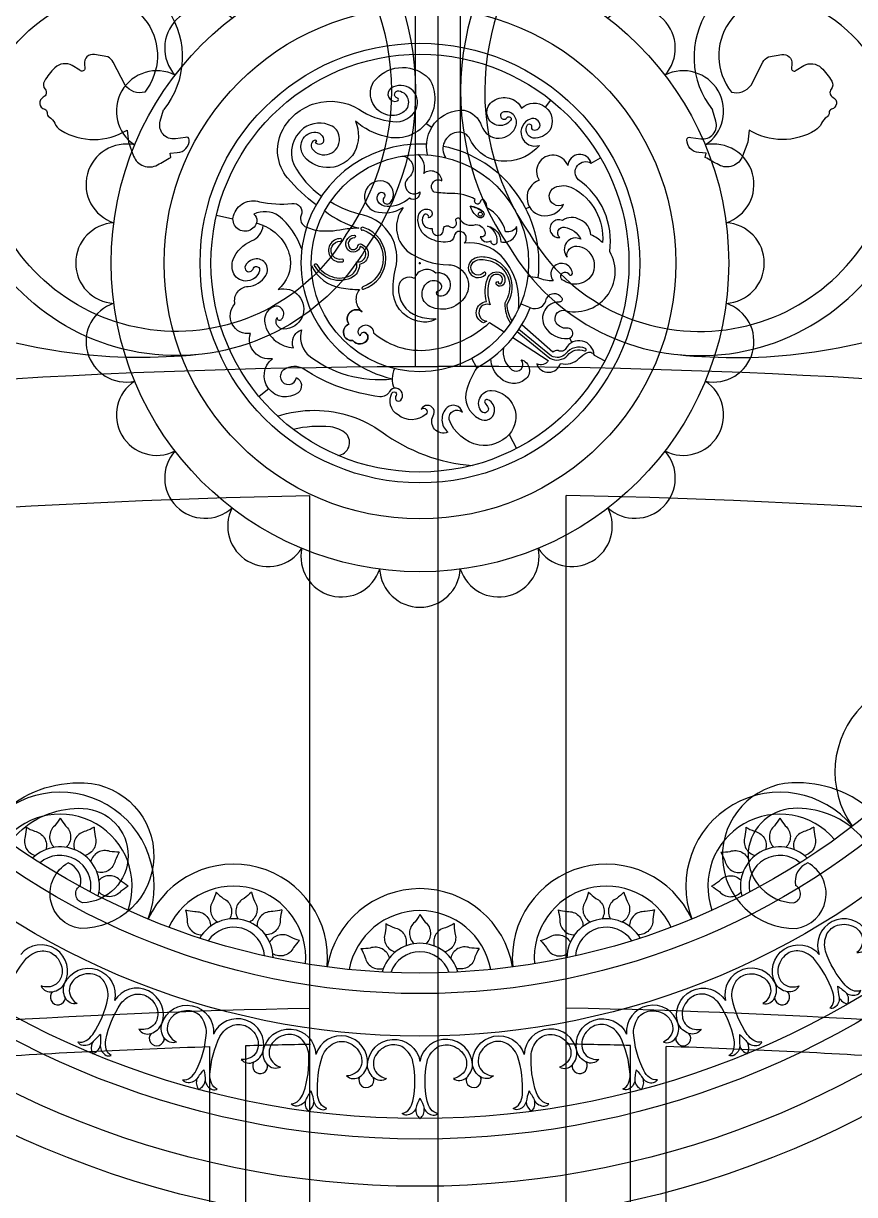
# Model space of a CAD drawing. Header units: inches. Extents: x 13054 to 48691, y 5623 to 20391.
# Drawn here: x 48401.81 to 48412.18, y 18839.18 to 18853.81 of the extents above; entities that cross this region are included whole.
import ezdxf

# ---------------------------------------------------------------- set-up
doc = ezdxf.new("R2010")
doc.units = ezdxf.units.IN
doc.header["$MEASUREMENT"] = 0

msp = doc.modelspace()

# ---------------------------------------------------------------- linework, layer by layer
at = {"color": 251, "ltscale": 5}
for p, q in [((48406.705, 18849.524), (48406.705, 18861.842)), ((48406.986, 18849.524), (48406.986, 18861.842)), ((48407.268, 18849.524), (48407.268, 18861.842))]:
    msp.add_line(p, q, dxfattribs=at)
at = {"transparency": 33554483}
for p, q in [((48408.326, 18852.761), (48408.394, 18852.847)), ((48406.838, 18852.557), (48406.91, 18852.512)), ((48408.899, 18852.06), (48409.014, 18852.127)), ((48404.426, 18851.361), (48404.221, 18851.409)), ((48408.128, 18851.513), (48408.083, 18851.49)), ((48404.802, 18851.283), (48404.718, 18851.312)), ((48405.344, 18851.262), (48405.466, 18851.218)), ((48406.748, 18850.813), (48406.772, 18850.813)), ((48406.748, 18850.813), (48406.772, 18850.813)), ((48406.753, 18850.813), (48406.768, 18850.813)), ((48406.76, 18850.801), (48406.76, 18850.825)), ((48406.76, 18850.801), (48406.76, 18850.825)), ((48406.76, 18850.805), (48406.76, 18850.821)), ((48408.235, 18850.628), (48408.106, 18850.644)), ((48408.138, 18850.256), (48408.017, 18850.305)), ((48408.625, 18849.875), (48408.655, 18849.821)), ((48407.469, 18849.507), (48407.407, 18849.622)), ((48408.933, 18849.665), (48409.067, 18849.594)), ((48404.872, 18849.245), (48404.754, 18849.147)), ((48407.874, 18848.675), (48407.965, 18848.5))]:
    msp.add_line(p, q, dxfattribs=at)
at = {"ltscale": 5}
for p, q in [((48406.986, 18793.533), (48406.986, 18849.524)), ((48406.986, 18793.533), (48406.986, 18849.524)), ((48406.986, 18793.533), (48406.986, 18849.524)), ((48405.386, 18803.129), (48405.386, 18847.91)), ((48408.586, 18803.129), (48408.586, 18847.91)), ((48404.139, 18809.336), (48404.139, 18841.032)), ((48404.587, 18809.336), (48404.587, 18841.045)), ((48409.386, 18809.336), (48409.386, 18841.045)), ((48409.834, 18809.336), (48409.834, 18841.032))]:
    msp.add_line(p, q, dxfattribs=at)
at = {"color": 251, "ltscale": 5}
for points in [[(48385.049, 18849.263, 0.511998), (48385.769, 18850.721, 0.349226), (48383.944, 18851.517, 0.38446), (48382.633, 18849.498, 0.30174), (48384.467, 18847.506, 0.115762), (48386.106, 18847.489, 0.151945), (48390.553, 18849.734, 0.021789), (48393.722, 18853.53, -0.19836), (48401.765, 18856.967, -0.186157), (48405.445, 18855.614, -0.391794), (48406.094, 18851.01, -0.636778), (48401.117, 18851.501, -0.431084), (48402.443, 18854.391, -0.736806), (48403.561, 18852.728)], [(48428.924, 18849.263, -0.511998), (48428.204, 18850.721, -0.349226), (48430.028, 18851.517, -0.38446), (48431.34, 18849.498, -0.30174), (48429.506, 18847.506, -0.115762), (48427.866, 18847.489, -0.151945), (48423.42, 18849.734, -0.021789), (48420.25, 18853.53, 0.19836), (48412.208, 18856.967, 0.186157), (48408.528, 18855.614, 0.391794), (48407.878, 18851.01, 0.636778), (48412.856, 18851.501, 0.431084), (48411.53, 18854.391, 0.736806), (48410.412, 18852.728)], [(48385.099, 18848.966, 0.511998), (48386.035, 18850.862, 0.349226), (48383.867, 18851.808, 0.38446), (48382.335, 18849.451, 0.30174), (48384.395, 18847.213, 0.11522), (48386.164, 18847.193, 0.151986), (48390.77, 18849.523, 0.021765), (48393.953, 18853.335, -0.197827), (48401.769, 18856.666, -0.186446), (48405.25, 18855.384, -0.393301), (48405.84, 18851.173, -0.639305), (48401.399, 18851.608, -0.431646), (48402.536, 18854.104, -0.734084), (48403.326, 18852.949)], [(48428.874, 18848.966, -0.511998), (48427.937, 18850.862, -0.349226), (48430.106, 18851.808, -0.38446), (48431.637, 18849.451, -0.30174), (48429.577, 18847.213, -0.11522), (48427.809, 18847.193, -0.151986), (48423.203, 18849.523, -0.021765), (48420.02, 18853.335, 0.197827), (48412.203, 18856.666, 0.186446), (48408.722, 18855.384, 0.393301), (48408.132, 18851.173, 0.639305), (48412.573, 18851.608, 0.431646), (48411.436, 18854.104, 0.734084), (48410.647, 18852.949)], [(48403.326, 18852.949, -0.322041), (48403.08, 18853.035), (48402.932, 18853.321, 0.16557), (48402.864, 18853.387), (48402.696, 18853.417, 0.508859), (48402.572, 18853.298), (48402.576, 18853.246, -0.727782), (48402.516, 18853.222), (48402.42, 18853.278, 0.336839), (48402.204, 18853.252, 0.066902), (48402.073, 18853.086, 0.315322), (48402.081, 18852.983, -0.48736), (48402.059, 18852.884, 0.713583), (48402.076, 18852.734, -0.371263), (48402.106, 18852.693, 0.272427), (48402.134, 18852.636, -0.142792), (48402.201, 18852.559, 0.150042), (48402.278, 18852.471, 0.283434), (48403.104, 18852.474), (48403.121, 18852.323), (48403.186, 18852.15, 0.457284), (48403.484, 18852.039, 0.004129), (48403.652, 18852.133), (48403.642, 18852.187), (48403.731, 18852.192, 0.39807), (48403.881, 18852.353, 0.569728), (48403.834, 18852.381), (48403.708, 18852.364, -0.54783), (48403.519, 18852.585), (48403.561, 18852.728)], [(48410.647, 18852.949, 0.322041), (48410.892, 18853.035), (48411.04, 18853.321, -0.16557), (48411.109, 18853.387), (48411.276, 18853.417, -0.508859), (48411.401, 18853.298), (48411.397, 18853.246, 0.727782), (48411.457, 18853.222), (48411.552, 18853.278, -0.336839), (48411.768, 18853.252, -0.066902), (48411.9, 18853.086, -0.315322), (48411.892, 18852.983, 0.48736), (48411.914, 18852.884, -0.713583), (48411.897, 18852.734, 0.371263), (48411.867, 18852.693, -0.272427), (48411.838, 18852.636, 0.142792), (48411.772, 18852.559, -0.150042), (48411.695, 18852.471, -0.283434), (48410.868, 18852.474), (48410.852, 18852.323), (48410.787, 18852.15, -0.457284), (48410.489, 18852.039, -0.004129), (48410.321, 18852.133), (48410.331, 18852.187), (48410.242, 18852.192, -0.39807), (48410.091, 18852.353, -0.569728), (48410.139, 18852.381), (48410.265, 18852.364, 0.54783), (48410.453, 18852.585), (48410.412, 18852.728)], [(48403.995, 18849.671), (48403.995, 18849.671, -0.117234), (48400.828, 18850.083, -0.134221), (48398.801, 18851.849, 0.404658), (48392.906, 18852.006, 0.553217), (48393.764, 18848.911, 0.379739), (48395.601, 18849.504, 0.757199), (48394.228, 18850.921)], [(48409.977, 18849.671), (48409.977, 18849.671, 0.117234), (48413.144, 18850.083, 0.134221), (48415.171, 18851.849, -0.404658), (48421.067, 18852.006, -0.553217), (48420.209, 18848.911, -0.379739), (48418.371, 18849.504, -0.757199), (48419.744, 18850.921)]]:
    msp.add_lwpolyline(points, format="xyb", dxfattribs=at)
at = {"transparency": 33554483}
for points in [[(48405.465, 18851.541, -0.057415), (48405.107, 18851.876, -0.294004), (48405.036, 18852.455, -0.441677), (48405.995, 18852.735, 0.128494), (48406.422, 18852.58, 0.331435), (48406.718, 18852.744, 0.727433), (48406.398, 18852.995, 0.865197), (48406.478, 18852.837, 0.794047), (48406.478, 18852.874, -0.956497), (48406.497, 18852.964, -0.680678), (48406.545, 18852.692, -0.210853), (48406.333, 18852.667, -0.479857), (48406.182, 18853.075, -0.428698), (48406.838, 18853.149, -0.113111), (48406.891, 18853.088, -0.653336), (48406.33, 18852.392, -0.11654), (48405.954, 18852.584, -0.222296), (48405.942, 18852.197, -0.526696), (48405.312, 18852.147, -0.188289), (48405.276, 18852.293, -0.311632), (48405.412, 18852.444, -0.451258), (48405.558, 18852.357, -0.854967), (48405.458, 18852.322, 0.929845), (48405.456, 18852.347, -0.929845), (48405.458, 18852.322, 0.929845), (48405.456, 18852.347, 0.56642), (48405.413, 18852.241, 0.759558), (48405.754, 18852.369, 0.284678), (48405.664, 18852.522, 0.285836), (48405.307, 18852.496, 0.338678), (48405.186, 18852.042, 0.114954), (48405.531, 18851.648)], [(48406.855, 18852.166, -0.50213), (48407.31, 18852.722, -0.264481), (48407.53, 18852.525, 0.731623), (48407.961, 18852.535, 0.608257), (48407.788, 18852.695, 1.2485), (48407.846, 18852.627, -1.071867), (48407.892, 18852.593, -1.206088), (48407.677, 18852.84, -0.448183), (48408.029, 18852.747, -0.876309), (48408.379, 18852.469, -0.263289), (48408.172, 18852.374, -0.519323), (48408.101, 18852.54, -0.838356), (48408.152, 18852.508, 0.283988), (48408.162, 18852.482, 0.511162), (48408.261, 18852.53, 0.52402), (48408.137, 18852.611, 0.997778), (48408.251, 18852.283, -0.209637), (48407.844, 18852.085, -0.30988), (48407.387, 18852.356, 0.353715), (48407.217, 18852.445, 0.527238), (48407.078, 18852.131, 0.277643)], [(48406.535, 18852.15, -0.644092), (48406.627, 18851.887, 1.048326), (48406.759, 18851.702, -0.648738), (48406.629, 18851.624, -0.185787), (48406.351, 18851.518, -0.273701), (48406.236, 18851.585, -0.32476), (48406.252, 18851.685, -0.888102), (48406.316, 18851.638, 1.035515), (48406.388, 18851.566, 0.556969), (48406.306, 18851.834, 0.941467), (48406.197, 18851.458, 0.201236), (48406.551, 18851.506, 0.397188), (48406.602, 18850.964, 0.160795), (48407.119, 18850.793, -0.525252), (48407.345, 18850.432, -0.418195), (48406.884, 18850.272, -0.59994), (48406.875, 18850.585, -0.329967), (48407.013, 18850.56, -0.008708), (48407.016, 18850.556, -0.554958), (48406.984, 18850.463, 0.719744), (48406.977, 18850.414, 0.264445), (48407.079, 18850.42, 0.828957), (48406.958, 18850.686, 0.558434), (48406.691, 18850.622, 0.549812), (48406.494, 18850.515, 0.352036), (48406.733, 18850.15, 0.068334), (48406.961, 18850.116, -0.172092), (48406.804, 18850.077, -0.37309), (48406.427, 18850.43, -0.076845), (48406.455, 18850.74, 0.416719), (48406.055, 18851.411, -0.089864), (48405.641, 18851.578)], [(48407.988, 18850.237, 0.224504), (48407.773, 18850.903, 0.225572), (48407.313, 18851.062, 0.562994), (48407.279, 18851.205, 0.470158), (48407.187, 18851.15, -0.350468), (48407.109, 18851.077, -0.142262), (48406.882, 18851.12, -0.316996), (48406.737, 18851.387, -0.363769), (48406.839, 18851.488, -0.26554), (48406.903, 18851.463, -0.564118), (48406.868, 18851.378, 0.860412), (48406.804, 18851.408, 0.65519), (48406.913, 18851.245, 1.157441), (48407.053, 18851.234, -0.648806), (48407.127, 18851.27, 0.820955), (48407.212, 18851.336, -0.810164), (48407.249, 18851.374, 0.363423), (48407.459, 18851.295, -0.365186), (48407.575, 18851.186, -0.496211), (48407.512, 18851.141, 0.498519), (48407.643, 18851.092, 1.019151), (48407.725, 18851.083, 0.306227), (48407.605, 18851.275, -0.350347), (48407.771, 18851.077, 0.553182), (48407.967, 18851.27, -0.342863), (48407.828, 18851.205, 0.214388), (48407.595, 18851.503, 0.158026), (48407.571, 18851.588, 0.710772), (48407.514, 18851.585, -1.439152), (48407.451, 18851.609, 0.125037), (48407.156, 18851.683, -0.038778), (48406.938, 18851.699, -0.948285), (48407.035, 18851.841, 0.581174), (48406.807, 18851.933, 0.322445), (48406.734, 18852.169)], [(48409.129, 18850.956, 0.282316), (48408.737, 18851.854, -0.899979), (48408.899, 18852.06, 0.844354), (48408.605, 18852.03, 1.118601), (48408.248, 18851.848, 0.742081), (48408.272, 18851.407, 0.323774), (48408.552, 18851.543, -1.021937), (48408.441, 18851.757, -0.234825), (48408.669, 18851.749, -0.296634), (48409.039, 18851.07, -0.296634)], [(48405.285, 18850.985, 0.138745), (48404.995, 18851.405, 0.254327), (48404.687, 18851.425, -0.240539), (48404.724, 18851.335, -1.065806), (48404.433, 18851.405, -0.431283), (48404.758, 18851.579, 0.083018), (48405.162, 18851.557, -0.596487), (48405.276, 18851.41, 0.425519), (48405.344, 18851.262)], [(48405.572, 18851.465, 0.10432), (48405.998, 18851.25, 0.033435), (48405.803, 18851.233, -0.088246), (48405.466, 18851.218)], [(48409.039, 18851.07, 0.087026), (48408.894, 18851.165, 0.288964), (48408.758, 18851.354, 0.306568), (48408.54, 18851.345, 1.287983), (48408.504, 18851.131, -0.73316), (48408.566, 18851.263, -0.219366), (48408.768, 18851.112, 0.81919), (48408.597, 18850.889, -0.503018), (48408.718, 18851.025, -0.151945), (48408.837, 18850.982, -0.347195), (48408.916, 18850.684, -0.475324), (48408.537, 18850.606, -1.201353), (48408.618, 18850.674, 0.846565), (48408.662, 18850.685, 1.345288), (48408.422, 18850.593, -0.123175), (48408.235, 18850.628, -0.123175)], [(48407.469, 18849.507, 0.056179), (48407.344, 18849.241, 0.366448), (48407.503, 18848.867, 0.537299), (48407.691, 18848.96, 0.335273), (48407.609, 18849.107, 0.827933), (48407.574, 18849.065, -0.035182), (48407.611, 18849.008, -0.794886), (48407.532, 18848.955, -0.640002), (48407.654, 18849.224, -0.615205), (48407.874, 18848.675, -0.256663), (48407.497, 18848.54, -0.258943), (48407.125, 18848.86, -0.725769), (48407.29, 18848.951, 0.554894), (48407.099, 18849.009, 0.444704), (48407.107, 18848.702, -0.714715), (48406.925, 18848.905, 1.06859), (48406.777, 18848.989, -0.96971), (48406.837, 18848.927, -0.367339), (48406.486, 18848.917, -0.397127), (48406.41, 18849.19, -1.008701), (48406.465, 18849.159, 0.996177), (48406.52, 18849.102, 1.089425), (48406.38, 18849.211, -0.297633), (48406.26, 18849.144, -0.053645), (48405.772, 18849.26, -0.063146), (48405.311, 18849.489, 0.29562), (48405.061, 18849.481, 1.544012), (48405.218, 18849.385, -0.528554), (48405.24, 18849.194, -0.985617), (48404.918, 18849.619, -0.561733), (48404.645, 18849.935, -0.714012), (48404.451, 18850.303, -0.460633), (48404.614, 18850.522, 0.243404), (48404.835, 18850.657, 0.731249), (48404.672, 18850.857, 0.19985), (48404.579, 18850.776, 0.709746), (48404.654, 18850.713, 0.151055), (48404.681, 18850.749, -0.924872), (48404.757, 18850.716, -0.669785), (48404.436, 18850.679, -0.194789), (48404.428, 18850.859, -0.197526), (48404.657, 18851.089, 0.282957), (48404.802, 18851.283, -0.260394), (48405.142, 18850.869, -0.243617), (48404.99, 18850.483, -1.138584), (48405.062, 18849.989, -0.591853), (48404.977, 18850.133, 0.800155), (48405.033, 18850.113, 0.892584), (48404.915, 18850.26, 0.327516), (48404.822, 18850.064, 0.182134), (48404.964, 18849.836, 0.138081), (48405.18, 18849.757, -0.427625), (48405.282, 18849.98, 0.26055), (48405.352, 18849.675, 0.200202), (48406.414, 18849.368)], [(48408.531, 18850.379, -0.595739), (48408.496, 18850.327, 0.588027), (48408.319, 18850.018, 0.282463), (48408.608, 18849.871, 1.048545), (48408.592, 18849.999, -0.273379), (48408.46, 18850.068, -0.577824), (48408.554, 18850.226, 0.67778), (48409.129, 18850.956, 0.67778)], [(48407.909, 18850.093, -0.130539), (48407.849, 18850.302, 0.207875), (48407.9, 18850.612, 0.223111), (48407.693, 18850.853, 0.133033), (48407.502, 18850.888, 0.14913), (48407.405, 18850.848, 1.060084), (48407.578, 18850.672, 1.02287), (48407.554, 18850.693, -1.054325), (48407.426, 18850.824, -0.147918), (48407.505, 18850.856, -0.133147), (48407.68, 18850.824, -0.223117), (48407.869, 18850.604, -0.214285), (48407.818, 18850.311, 0.144805), (48407.89, 18850.064)], [(48405.405, 18850.784, 0.257994), (48405.777, 18850.505, 0.051009), (48406.006, 18850.484, 0.424539), (48406.035, 18850.21, 0.843237), (48405.873, 18850.049, 0.884857), (48405.923, 18849.846, 0.525799), (48406.103, 18849.857, 0.486303), (48406.07, 18849.945, 0.525517), (48406.015, 18849.903, -0.344607), (48405.992, 18849.974, -0.852296), (48406.182, 18849.942, 0.227639), (48406.928, 18849.738, 0.150855), (48407.63, 18850.072, 0.150855)], [(48407.92, 18849.884), (48408.362, 18849.598, -0.40705), (48408.218, 18849.554, 0.727871), (48408.514, 18849.561, 0.27516), (48408.748, 18849.624, -0.083747), (48408.843, 18849.693, -0.454912), (48408.933, 18849.665, 0.76106), (48408.581, 18849.747, -0.417523), (48408.484, 18849.721, 0.23303), (48408.417, 18849.699), (48408.033, 18850.041)], [(48407.975, 18849.959), (48408.383, 18849.627, 0.354709), (48408.602, 18849.661, -0.335002), (48408.815, 18849.719, 0.980448), (48408.827, 18849.748, 0.334093), (48408.578, 18849.681, -0.348004), (48408.401, 18849.653), (48407.995, 18849.984)], [(48407.804, 18849.755, 0.2906), (48407.907, 18849.482, 0.939338), (48408.022, 18849.607, -0.629661), (48408.07, 18849.358, -0.368963), (48407.764, 18849.376, -0.22398), (48407.645, 18849.619, -0.22398)], [(48404.981, 18848.903, -0.161182), (48405.911, 18848.898, -0.071528), (48406.283, 18848.707, 0.139261), (48407.412, 18848.285, 0.114143)], [(48405.737, 18848.411, 0.606052), (48405.841, 18848.682, 0.146127), (48405.644, 18848.769, 0.081413), (48405.179, 18848.736)], [(48402.269, 18843.884, -0.030343), (48402.202, 18843.788, 0.448404), (48402.194, 18843.519, 0.448404)], [(48402.269, 18843.884, 0.030343), (48402.335, 18843.788, -0.448404), (48402.343, 18843.519, -0.448404)], [(48411.252, 18843.884, -0.030343), (48411.186, 18843.788, 0.448404), (48411.178, 18843.519, 0.448404)], [(48411.252, 18843.884, 0.030343), (48411.319, 18843.788, -0.448404), (48411.327, 18843.519, -0.448404)], [(48401.844, 18843.77, -0.030343), (48401.834, 18843.653, 0.448404), (48401.962, 18843.417, 0.448404)], [(48401.844, 18843.77, 0.030343), (48401.949, 18843.72, -0.448404), (48402.091, 18843.491, -0.448404)], [(48402.694, 18843.77, -0.030343), (48402.588, 18843.72, 0.448404), (48402.447, 18843.491, 0.448404)], [(48402.694, 18843.77, 0.030343), (48402.704, 18843.653, -0.448404), (48402.576, 18843.417, -0.448404)], [(48410.827, 18843.77, -0.030343), (48410.817, 18843.653, 0.448404), (48410.945, 18843.417, 0.448404)], [(48410.827, 18843.77, 0.030343), (48410.933, 18843.72, -0.448404), (48411.074, 18843.491, -0.448404)], [(48411.677, 18843.77, -0.030343), (48411.572, 18843.72, 0.448404), (48411.43, 18843.491, 0.448404)], [(48411.677, 18843.77, 0.030343), (48411.687, 18843.653, -0.448404), (48411.559, 18843.417, -0.448404)], [(48403.006, 18843.459, -0.030343), (48402.889, 18843.468, 0.448404), (48402.652, 18843.341, 0.448404)], [(48410.515, 18843.459, 0.030343), (48410.632, 18843.468, -0.448404), (48410.869, 18843.341, -0.448404)], [(48403.006, 18843.459, 0.030343), (48402.955, 18843.353, -0.448404), (48402.727, 18843.212, -0.448404)], [(48410.515, 18843.459, -0.030343), (48410.566, 18843.353, 0.448404), (48410.794, 18843.212, 0.448404)], [(48403.12, 18843.034, -0.030343), (48403.023, 18843.1, 0.448404), (48402.754, 18843.108, 0.448404)], [(48410.401, 18843.034, 0.030343), (48410.498, 18843.1, -0.448404), (48410.767, 18843.108, -0.448404)], [(48403.12, 18843.034, 0.030343), (48403.023, 18842.967, -0.448404), (48402.754, 18842.959, -0.448404)], [(48404.215, 18842.958, -0.030343), (48404.176, 18842.847, 0.448404), (48404.238, 18842.586, 0.448404)], [(48404.215, 18842.958, 0.030343), (48404.305, 18842.882, -0.448404), (48404.382, 18842.624, -0.448404)], [(48404.656, 18842.958, -0.030343), (48404.566, 18842.882, 0.448404), (48404.489, 18842.624, 0.448404)], [(48404.656, 18842.958, 0.030343), (48404.695, 18842.847, -0.448404), (48404.633, 18842.586, -0.448404)], [(48408.865, 18842.958, -0.030343), (48408.826, 18842.847, 0.448404), (48408.888, 18842.586, 0.448404)], [(48408.865, 18842.958, 0.030343), (48408.955, 18842.882, -0.448404), (48409.032, 18842.624, -0.448404)], [(48409.306, 18842.958, -0.030343), (48409.216, 18842.882, 0.448404), (48409.139, 18842.624, 0.448404)], [(48409.306, 18842.958, 0.030343), (48409.345, 18842.847, -0.448404), (48409.283, 18842.586, -0.448404)], [(48410.401, 18843.034, -0.030343), (48410.498, 18842.967, 0.448404), (48410.767, 18842.959, 0.448404)], [(48403.834, 18842.738, 0.030343), (48403.949, 18842.716, -0.448404), (48404.145, 18842.532, -0.448404)], [(48403.834, 18842.738, -0.030343), (48403.855, 18842.622, 0.448404), (48404.039, 18842.427, 0.448404)], [(48405.037, 18842.738, -0.030343), (48404.922, 18842.716, 0.448404), (48404.726, 18842.532, 0.448404)], [(48405.037, 18842.738, 0.030343), (48405.016, 18842.622, -0.448404), (48404.831, 18842.427, -0.448404)], [(48406.76, 18842.681, -0.030343), (48406.694, 18842.584, 0.448404), (48406.686, 18842.316, 0.448404)], [(48406.76, 18842.681, 0.030343), (48406.827, 18842.584, -0.448404), (48406.835, 18842.316, -0.448404)], [(48408.484, 18842.738, 0.030343), (48408.599, 18842.716, -0.448404), (48408.795, 18842.532, -0.448404)], [(48408.484, 18842.738, -0.030343), (48408.505, 18842.622, 0.448404), (48408.69, 18842.427, 0.448404)], [(48409.687, 18842.738, -0.030343), (48409.572, 18842.716, 0.448404), (48409.376, 18842.532, 0.448404)], [(48409.687, 18842.738, 0.030343), (48409.666, 18842.622, -0.448404), (48409.482, 18842.427, -0.448404)], [(48411.973, 18841.785, -0.053749), (48412.085, 18841.697, 0.252981), (48412.223, 18841.683, 0.243709), (48412.261, 18841.732, -0.209734), (48412.161, 18841.733, -0.114208), (48412.068, 18841.798, -0.098003), (48411.822, 18842.222, -0.174826), (48411.839, 18842.437, -0.191904), (48411.97, 18842.546, -0.203017), (48412.19, 18842.522, -0.092347), (48412.242, 18842.475, -0.324991), (48412.265, 18842.273, -0.116619), (48412.212, 18842.205, 0.358907), (48412.347, 18842.295, 0.215571), (48412.332, 18842.474, 0.901224), (48411.744, 18842.182)], [(48406.335, 18842.567, -0.030343), (48406.326, 18842.45, 0.448404), (48406.453, 18842.213, 0.448404)], [(48406.335, 18842.567, 0.030343), (48406.441, 18842.516, -0.448404), (48406.582, 18842.288, -0.448404)], [(48407.186, 18842.567, -0.030343), (48407.08, 18842.516, 0.448404), (48406.939, 18842.288, 0.448404)], [(48407.186, 18842.567, 0.030343), (48407.195, 18842.45, -0.448404), (48407.068, 18842.213, -0.448404)], [(48405.257, 18842.356, -0.030343), (48405.147, 18842.396, 0.448404), (48404.885, 18842.334, 0.448404)], [(48405.257, 18842.356, 0.030343), (48405.181, 18842.267, -0.448404), (48404.924, 18842.19, -0.448404)], [(48408.264, 18842.356, 0.030343), (48408.374, 18842.396, -0.448404), (48408.636, 18842.334, -0.448404)], [(48408.264, 18842.356, -0.030343), (48408.34, 18842.267, 0.448404), (48408.597, 18842.19, 0.448404)], [(48401.548, 18841.785, -0.053749), (48401.528, 18841.645, 0.252981), (48401.585, 18841.518, 0.243709), (48401.646, 18841.509, -0.209734), (48401.597, 18841.597, -0.114208), (48401.607, 18841.709, -0.098003), (48401.85, 18842.134, -0.174826), (48402.045, 18842.227, -0.191904), (48402.205, 18842.168, -0.203017), (48402.295, 18841.966, -0.092347), (48402.28, 18841.897, -0.324991), (48402.116, 18841.777, -0.116619), (48402.031, 18841.789, 0.358907), (48402.176, 18841.716, 0.215571), (48402.325, 18841.819, 0.901224), (48401.777, 18842.182)], [(48406.024, 18842.255, 0.030343), (48406.141, 18842.265, -0.448404), (48406.377, 18842.137, -0.448404)], [(48406.024, 18842.255, -0.030343), (48406.074, 18842.15, 0.448404), (48406.303, 18842.008, 0.448404)], [(48407.497, 18842.255, -0.030343), (48407.38, 18842.265, 0.448404), (48407.144, 18842.137, 0.448404)], [(48407.497, 18842.255, 0.030343), (48407.447, 18842.15, -0.448404), (48407.218, 18842.008, -0.448404)], [(48411.973, 18841.785, 0.053749), (48411.993, 18841.645, -0.252981), (48411.936, 18841.518, -0.243709), (48411.875, 18841.509, 0.209734), (48411.924, 18841.597, 0.114208), (48411.914, 18841.709, 0.098003), (48411.671, 18842.134, 0.174826), (48411.476, 18842.227, 0.191904), (48411.316, 18842.168, 0.203017), (48411.226, 18841.966, 0.092347), (48411.241, 18841.897, 0.324991), (48411.405, 18841.777, 0.116619), (48411.49, 18841.789, -0.358907), (48411.344, 18841.716, -0.215571), (48411.196, 18841.819, -0.901224), (48411.744, 18842.182)], [(48402.771, 18841.182, 0.053749), (48402.672, 18841.081, -0.252981), (48402.537, 18841.048, -0.243709), (48402.492, 18841.092, 0.209734), (48402.592, 18841.106, 0.114208), (48402.675, 18841.183, 0.098003), (48402.864, 18841.634, 0.174826), (48402.819, 18841.845, 0.191904), (48402.675, 18841.937, 0.203017), (48402.46, 18841.884, 0.092347), (48402.414, 18841.831, 0.324991), (48402.418, 18841.628, 0.116619), (48402.48, 18841.568, -0.358907), (48402.334, 18841.639, -0.215571), (48402.325, 18841.819, -0.901224), (48402.946, 18841.605)], [(48410.75, 18841.182, -0.053749), (48410.849, 18841.081, 0.252981), (48410.984, 18841.048, 0.243709), (48411.029, 18841.092, -0.209734), (48410.929, 18841.106, -0.114208), (48410.846, 18841.183, -0.098003), (48410.657, 18841.634, -0.174826), (48410.702, 18841.845, -0.191904), (48410.846, 18841.937, -0.203017), (48411.061, 18841.884, -0.092347), (48411.107, 18841.831, -0.324991), (48411.103, 18841.628, -0.116619), (48411.041, 18841.568, 0.358907), (48411.187, 18841.639, 0.215571), (48411.196, 18841.819, 0.901224), (48410.575, 18841.605)], [(48402.771, 18841.182, -0.053749), (48402.769, 18841.04, 0.252981), (48402.842, 18840.922, 0.243709), (48402.904, 18840.921, -0.209734), (48402.844, 18841.001, -0.114208), (48402.839, 18841.115, -0.098003), (48403.025, 18841.568, -0.174826), (48403.206, 18841.685, -0.191904), (48403.373, 18841.647, -0.203017), (48403.488, 18841.458, -0.092347), (48403.482, 18841.388, -0.324991), (48403.336, 18841.248, -0.116619), (48403.25, 18841.249, 0.358907), (48403.403, 18841.196, 0.215571), (48403.537, 18841.317, 0.901224), (48402.946, 18841.605)], [(48410.75, 18841.182, 0.053749), (48410.752, 18841.04, -0.252981), (48410.679, 18840.922, -0.243709), (48410.617, 18840.921, 0.209734), (48410.677, 18841.001, 0.114208), (48410.682, 18841.115, 0.098003), (48410.496, 18841.568, 0.174826), (48410.315, 18841.685, 0.191904), (48410.148, 18841.647, 0.203017), (48410.033, 18841.458, 0.092347), (48410.039, 18841.388, 0.324991), (48410.185, 18841.248, 0.116619), (48410.271, 18841.249, -0.358907), (48410.118, 18841.196, -0.215571), (48409.984, 18841.317, -0.901224), (48410.575, 18841.605)], [(48404.062, 18840.743, 0.053749), (48403.977, 18840.63, -0.252981), (48403.847, 18840.581, -0.243709), (48403.798, 18840.618, 0.209734), (48403.894, 18840.645, 0.114208), (48403.967, 18840.732, 0.098003), (48404.095, 18841.204, 0.174826), (48404.023, 18841.408, 0.191904), (48403.868, 18841.479, 0.203017), (48403.662, 18841.399, 0.092347), (48403.624, 18841.34, 0.324991), (48403.654, 18841.14, 0.116619), (48403.723, 18841.088, -0.358907), (48403.569, 18841.139, -0.215571), (48403.537, 18841.317, -0.901224), (48404.181, 18841.186)], [(48409.459, 18840.743, -0.053749), (48409.544, 18840.63, 0.252981), (48409.674, 18840.581, 0.243709), (48409.723, 18840.618, -0.209734), (48409.627, 18840.645, -0.114208), (48409.554, 18840.732, -0.098003), (48409.426, 18841.204, -0.174826), (48409.498, 18841.408, -0.191904), (48409.653, 18841.479, -0.203017), (48409.859, 18841.399, -0.092347), (48409.897, 18841.34, -0.324991), (48409.867, 18841.14, -0.116619), (48409.798, 18841.088, 0.358907), (48409.952, 18841.139, 0.215571), (48409.984, 18841.317, 0.901224), (48409.34, 18841.186)], [(48404.062, 18840.743, -0.053749), (48404.079, 18840.603, 0.252981), (48404.167, 18840.495, 0.243709), (48404.229, 18840.502, -0.209734), (48404.159, 18840.574, -0.114208), (48404.139, 18840.686, -0.098003), (48404.264, 18841.159, -0.174826), (48404.428, 18841.299, -0.191904), (48404.598, 18841.284, -0.203017), (48404.737, 18841.111, -0.092347), (48404.74, 18841.041, -0.324991), (48404.614, 18840.882, -0.116619), (48404.528, 18840.872, 0.358907), (48404.687, 18840.84, 0.215571), (48404.804, 18840.977, 0.901224), (48404.181, 18841.186)], [(48409.459, 18840.743, 0.053749), (48409.442, 18840.603, -0.252981), (48409.354, 18840.495, -0.243709), (48409.292, 18840.502, 0.209734), (48409.362, 18840.574, 0.114208), (48409.382, 18840.686, 0.098003), (48409.257, 18841.159, 0.174826), (48409.093, 18841.299, 0.191904), (48408.923, 18841.284, 0.203017), (48408.784, 18841.111, 0.092347), (48408.781, 18841.041, 0.324991), (48408.907, 18840.882, 0.116619), (48408.993, 18840.872, -0.358907), (48408.834, 18840.84, -0.215571), (48408.717, 18840.977, -0.901224), (48409.34, 18841.186)], [(48405.4, 18840.477, 0.053749), (48405.33, 18840.354, -0.252981), (48405.208, 18840.288, -0.243709), (48405.154, 18840.318, 0.209734), (48405.246, 18840.358, 0.114208), (48405.307, 18840.453, 0.098003), (48405.372, 18840.939, 0.174826), (48405.274, 18841.131, 0.191904), (48405.111, 18841.182, 0.203017), (48404.917, 18841.075, 0.092347), (48404.887, 18841.012, 0.324991), (48404.944, 18840.817, 0.116619), (48405.018, 18840.775, -0.358907), (48404.859, 18840.805, -0.215571), (48404.804, 18840.977, -0.901224), (48405.46, 18840.932)], [(48405.4, 18840.477, -0.053749), (48405.435, 18840.34, 0.252981), (48405.536, 18840.245, 0.243709), (48405.596, 18840.26, -0.209734), (48405.517, 18840.322, -0.114208), (48405.483, 18840.43, -0.098003), (48405.545, 18840.916, -0.174826), (48405.69, 18841.076, -0.191904), (48405.861, 18841.083, -0.203017), (48406.02, 18840.93, -0.092347), (48406.033, 18840.861, -0.324991), (48405.928, 18840.687, -0.116619), (48405.845, 18840.666, 0.358907), (48406.007, 18840.654, 0.215571), (48406.105, 18840.806, 0.901224), (48405.46, 18840.932)], [(48408.121, 18840.477, 0.053749), (48408.086, 18840.34, -0.252981), (48407.985, 18840.245, -0.243709), (48407.925, 18840.26, 0.209734), (48408.004, 18840.322, 0.114208), (48408.038, 18840.43, 0.098003), (48407.976, 18840.916, 0.174826), (48407.831, 18841.076, 0.191904), (48407.66, 18841.083, 0.203017), (48407.501, 18840.93, 0.092347), (48407.488, 18840.861, 0.324991), (48407.593, 18840.687, 0.116619), (48407.676, 18840.666, -0.358907), (48407.514, 18840.654, -0.215571), (48407.416, 18840.806, -0.901224), (48408.061, 18840.932)], [(48408.121, 18840.477, -0.053749), (48408.191, 18840.354, 0.252981), (48408.313, 18840.288, 0.243709), (48408.367, 18840.318, -0.209734), (48408.275, 18840.358, -0.114208), (48408.214, 18840.453, -0.098003), (48408.149, 18840.939, -0.174826), (48408.247, 18841.131, -0.191904), (48408.41, 18841.182, -0.203017), (48408.604, 18841.075, -0.092347), (48408.634, 18841.012, -0.324991), (48408.577, 18840.817, -0.116619), (48408.503, 18840.775, 0.358907), (48408.662, 18840.805, 0.215571), (48408.717, 18840.977, 0.901224), (48408.061, 18840.932)], [(48406.76, 18840.388, 0.053749), (48406.708, 18840.257, -0.252981), (48406.595, 18840.175, -0.243709), (48406.537, 18840.198, 0.209734), (48406.624, 18840.25, 0.114208), (48406.672, 18840.352, 0.098003), (48406.673, 18840.842, 0.174826), (48406.551, 18841.02, 0.191904), (48406.383, 18841.049, 0.203017), (48406.204, 18840.918, 0.092347), (48406.182, 18840.851, 0.324991), (48406.264, 18840.665, 0.116619), (48406.344, 18840.633, -0.358907), (48406.182, 18840.643, -0.215571), (48406.105, 18840.806, -0.901224), (48406.76, 18840.846)], [(48406.76, 18840.388, -0.053749), (48406.813, 18840.257, 0.252981), (48406.926, 18840.175, 0.243709), (48406.984, 18840.198, -0.209734), (48406.897, 18840.25, -0.114208), (48406.849, 18840.352, -0.098003), (48406.848, 18840.842, -0.174826), (48406.97, 18841.02, -0.191904), (48407.138, 18841.049, -0.203017), (48407.317, 18840.918, -0.092347), (48407.339, 18840.851, -0.324991), (48407.257, 18840.665, -0.116619), (48407.177, 18840.633, 0.358907), (48407.339, 18840.643, 0.215571), (48407.416, 18840.806, 0.901224), (48406.76, 18840.846)]]:
    msp.add_lwpolyline(points, format="xyb", dxfattribs=at)
for points in [[(48407.387, 18851.525, -0.100297), (48407.538, 18851.463, -0.260363), (48407.56, 18851.424, -0.544156), (48407.495, 18851.381, -0.089286), (48407.482, 18851.391, -0.16455)], [(48407.387, 18851.525, -0.100297), (48407.538, 18851.463, -0.260363), (48407.56, 18851.424, -0.544156), (48407.495, 18851.381, -0.089286), (48407.482, 18851.391, -0.16455)], [(48407.387, 18851.525, -0.100297), (48407.538, 18851.463, -0.260363), (48407.56, 18851.424, -0.544156), (48407.495, 18851.381, -0.089286), (48407.482, 18851.391, -0.16455)], [(48407.387, 18851.525, -0.100297), (48407.538, 18851.463, -0.260363), (48407.56, 18851.424, -0.544156), (48407.495, 18851.381, -0.089286), (48407.482, 18851.391, -0.16455)], [(48406.056, 18850.487, 0.719583), (48406.057, 18851.259, 0.232264), (48406.028, 18851.254, 1.007872), (48406.048, 18851.228, -0.139975), (48406.048, 18851.229, -0.717468), (48406.046, 18850.517, 0.980467)], [(48405.472, 18850.796, 0.178715), (48405.658, 18850.644, 0.237219), (48405.912, 18850.671, 0.31519), (48405.968, 18850.829, 0.927647), (48406.018, 18851.019, 0.585813), (48406.014, 18851.019, -0.614869), (48405.861, 18850.98, -0.636243), (48405.94, 18851.161, -0.998726), (48405.941, 18851.13, 0.638432), (48405.885, 18851.001, 0.620878), (48405.984, 18851.027, -0.485082), (48406.032, 18851.048, -0.772939), (48406.004, 18850.797, -0.254096), (48405.929, 18850.645, -0.237451), (48405.648, 18850.614, -0.178852), (48405.445, 18850.781, -1.03316)], [(48405.788, 18850.86, -1.126456), (48405.768, 18851.086, -0.193983), (48405.772, 18851.088, 0.95879), (48405.772, 18851.118, 1.142905), (48405.794, 18850.83, 0.99784)], [(48407.722, 18850.537, -0.656093), (48407.735, 18850.585, 0.752511), (48407.775, 18850.562, 0.454501), (48407.757, 18850.664, 0.457856), (48407.631, 18850.608, 0.185181), (48407.638, 18850.293, 1.1654), (48407.593, 18850.09), (48407.552, 18850.067, -0.809337), (48407.591, 18850.332, -0.155617), (48407.601, 18850.617, -0.45991), (48407.772, 18850.692, -0.464732), (48407.798, 18850.541, -0.395018)], [(48405.873, 18850.049, 0.884857), (48405.923, 18849.846, 0.5305), (48406.104, 18849.859, 0.490386), (48406.067, 18849.946, -0.014272), (48406.07, 18849.945, -0.486303), (48406.103, 18849.857, -0.525799), (48405.923, 18849.846, -0.884857), (48405.873, 18850.049, -0.865879), (48406.04, 18850.206, -0.0079), (48406.035, 18850.21, 0.843237)]]:
    msp.add_lwpolyline(points, format="xyb", close=True, dxfattribs=at)
msp.add_lwpolyline([(48407.63, 18850.072), (48407.81, 18849.955)], dxfattribs=at)
at = {"ltscale": 5}
for points in [[(48358.986, 18843.124, 0.06637), (48382.986, 18846.324, -0.06637), (48406.986, 18849.524)], [(48454.986, 18843.124, -0.06637), (48430.986, 18846.324, 0.06637), (48406.986, 18849.524)], [(48360.586, 18841.538, 0.062061), (48383.405, 18844.78, -0.061908), (48405.386, 18847.91)], [(48453.386, 18841.538, -0.062061), (48430.567, 18844.78, 0.061908), (48408.586, 18847.91)], [(48396.652, 18840.929, -0.024331), (48405.386, 18841.511)], [(48417.321, 18840.929, 0.024331), (48408.586, 18841.511)], [(48401.131, 18840.885, -0.008406), (48404.139, 18841.032)], [(48404.587, 18841.045, -0.002256), (48405.394, 18841.063)], [(48409.386, 18841.045, 0.002256), (48408.578, 18841.063)], [(48412.842, 18840.885, 0.008406), (48409.834, 18841.032)]]:
    msp.add_lwpolyline(points, format="xyb", dxfattribs=at)
at = {"color": 250, "ltscale": 5}
for points in [[(48401.099, 18842.921), (48401.099, 18842.921, -0.428008), (48402.57, 18844.324, -0.981892), (48402.518, 18842.505, -0.718103), (48402.37, 18843.325)], [(48412.874, 18842.921), (48412.874, 18842.921, 0.428008), (48411.403, 18844.324, 0.981892), (48411.455, 18842.505, 0.718103), (48411.602, 18843.325)], [(48401.419, 18842.16), (48401.419, 18842.921, -0.428008), (48402.555, 18844.005, -0.959841), (48402.548, 18842.826, -0.664353), (48402.525, 18843.044)], [(48412.554, 18842.16), (48412.554, 18842.921, 0.428008), (48411.418, 18844.005, 0.959841), (48411.425, 18842.826, 0.664353), (48411.448, 18843.044)]]:
    msp.add_lwpolyline(points, format="xyb", dxfattribs=at)
at = {"transparency": 33554483}
for centre, radius in [((48406.76, 18850.813), 12), ((48406.76, 18850.813), 11.526), ((48406.76, 18850.813), 10.937), ((48406.76, 18850.813), 10.68), ((48406.76, 18850.813), 9.651), ((48406.76, 18850.813), 9.12), ((48406.76, 18850.813), 8.863), ((48406.76, 18850.813), 3.854), ((48406.76, 18850.813), 3.194), ((48406.76, 18850.813), 2.744), ((48406.76, 18850.813), 2.609), ((48406.76, 18850.813), 1.356), ((48407.514, 18851.424), 0.0261)]:
    msp.add_circle(centre, radius, dxfattribs=at)
for centre, radius, start, end in [((48409.566, 18849.407), 24.64, 96.0577, 213.9193), ((48404.365, 18849.407), 24.64, 326.0807, 83.9423), ((48409.566, 18849.407), 22.39, 96.6691, 213.9193), ((48404.365, 18849.407), 22.39, 326.0807, 83.3309), ((48404.078, 18853.496), 0.504, 48.0981, 221.9019), ((48409.443, 18853.496), 0.504, 318.0981, 131.9019), ((48403.475, 18852.71), 0.504, 63.0981, 236.9019), ((48410.046, 18852.71), 0.504, 303.0981, 116.9019), ((48403.096, 18851.795), 0.504, 78.0981, 251.9019), ((48406.76, 18850.813), 1.486, 86.853, 256.5337), ((48406.76, 18850.813), 1.486, 352.8277, 78.8052), ((48410.425, 18851.795), 0.504, 288.0981, 101.9019), ((48407.309, 18851.121), 0.412, 56.1375, 79.0473), ((48402.967, 18850.813), 0.504, 93.0981, 266.9019), ((48410.554, 18850.813), 0.504, 273.0981, 86.9019), ((48408.195, 18850.388), 0.144, 246.5843, 354.7187), ((48408.436, 18850.318), 0.113, 32.98, 150.0281), ((48403.096, 18849.832), 0.504, 108.0981, 281.9019), ((48406.76, 18850.813), 1.486, 298.4751, 337.956), ((48410.425, 18849.832), 0.504, 258.0981, 71.9019), ((48406.716, 18849.366), 0.302, 154.6177, 202.6253), ((48403.475, 18848.917), 0.504, 123.0981, 296.9019), ((48410.046, 18848.917), 0.504, 243.0981, 56.9019), ((48404.078, 18848.131), 0.504, 138.0981, 311.9019), ((48409.443, 18848.131), 0.504, 228.0981, 41.9019), ((48404.864, 18847.528), 0.504, 153.0981, 326.9019), ((48408.657, 18847.528), 0.504, 213.0981, 26.9019), ((48405.779, 18847.149), 0.504, 168.0981, 341.9019), ((48407.742, 18847.149), 0.504, 198.0981, 11.9019), ((48406.76, 18847.02), 0.504, 183.0981, 356.9019), ((48413.113, 18844.461), 1.173, 54.6133, 215.3867), ((48402.269, 18843.034), 1.173, 339.6133, 140.3867), ((48411.252, 18843.034), 1.173, 39.6133, 200.3867), ((48402.269, 18843.034), 0.899, 340.5296, 139.4704), ((48411.252, 18843.034), 0.899, 40.5296, 199.4704), ((48402.269, 18843.034), 0.491, 345.6799, 134.3201), ((48411.252, 18843.034), 0.491, 45.6799, 194.3201), ((48402.269, 18843.034), 0.385, 349.3359, 130.6641), ((48411.252, 18843.034), 0.385, 49.3359, 190.6641), ((48404.435, 18842.136), 1.173, 354.6133, 155.3867), ((48409.086, 18842.136), 1.173, 24.6133, 185.3867), ((48404.435, 18842.136), 0.899, 355.5296, 154.4704), ((48406.76, 18841.83), 1.173, 9.6133, 170.3867), ((48409.086, 18842.136), 0.899, 25.5296, 184.4704), ((48404.435, 18842.136), 0.491, 0.6799, 149.3201), ((48406.76, 18841.83), 0.899, 10.5296, 169.4704), ((48409.086, 18842.136), 0.491, 30.6799, 179.3201), ((48404.435, 18842.136), 0.385, 4.3359, 145.6641), ((48409.086, 18842.136), 0.385, 34.3359, 175.6641), ((48406.76, 18841.83), 0.491, 15.6799, 164.3201), ((48406.76, 18841.83), 0.385, 19.3359, 160.6641), ((48402.24, 18841.647), 0.0941, 132.3399, 355.1601), ((48411.281, 18841.647), 0.0941, 184.8399, 47.6601), ((48412.12, 18841.702), 0.139, 204.2879, 262.1029), ((48411.972, 18841.616), 0.139, 337.8971, 35.7121), ((48403.475, 18841.135), 0.0941, 139.8399, 2.6601), ((48410.046, 18841.135), 0.0941, 177.3399, 40.1601), ((48402.794, 18841.015), 0.139, 151.7879, 209.6029), ((48402.637, 18841.08), 0.139, 285.3971, 343.2121), ((48410.884, 18841.08), 0.139, 196.7879, 254.6029), ((48410.727, 18841.015), 0.139, 330.3971, 28.2121), ((48404.766, 18840.789), 0.0941, 147.3399, 10.1601), ((48408.754, 18840.789), 0.0941, 169.8399, 32.6601), ((48404.107, 18840.581), 0.139, 159.2879, 217.1029), ((48403.942, 18840.625), 0.139, 292.8971, 350.7121), ((48406.092, 18840.614), 0.0941, 154.8399, 17.6601), ((48407.429, 18840.614), 0.0941, 162.3399, 25.1601), ((48409.579, 18840.625), 0.139, 189.2879, 247.1029), ((48409.414, 18840.581), 0.139, 322.8971, 20.7121), ((48405.465, 18840.322), 0.139, 166.7879, 224.6029), ((48405.296, 18840.344), 0.139, 300.3971, 358.2121), ((48408.225, 18840.344), 0.139, 181.7879, 239.6029), ((48408.056, 18840.322), 0.139, 315.3971, 13.2121), ((48406.846, 18840.243), 0.139, 174.2879, 232.1029), ((48406.675, 18840.243), 0.139, 307.8971, 5.7121)]:
    msp.add_arc(centre, radius, start, end, dxfattribs=at)
at = {"color": 250, "ltscale": 5}
for centre, start, end in [((48402.281, 18843.093), 348.6631, 68.9827), ((48411.691, 18843.093), 111.0173, 191.3369)]:
    msp.add_arc(centre, 0.248, start, end, dxfattribs=at)

doc.saveas('drawing.dxf')
